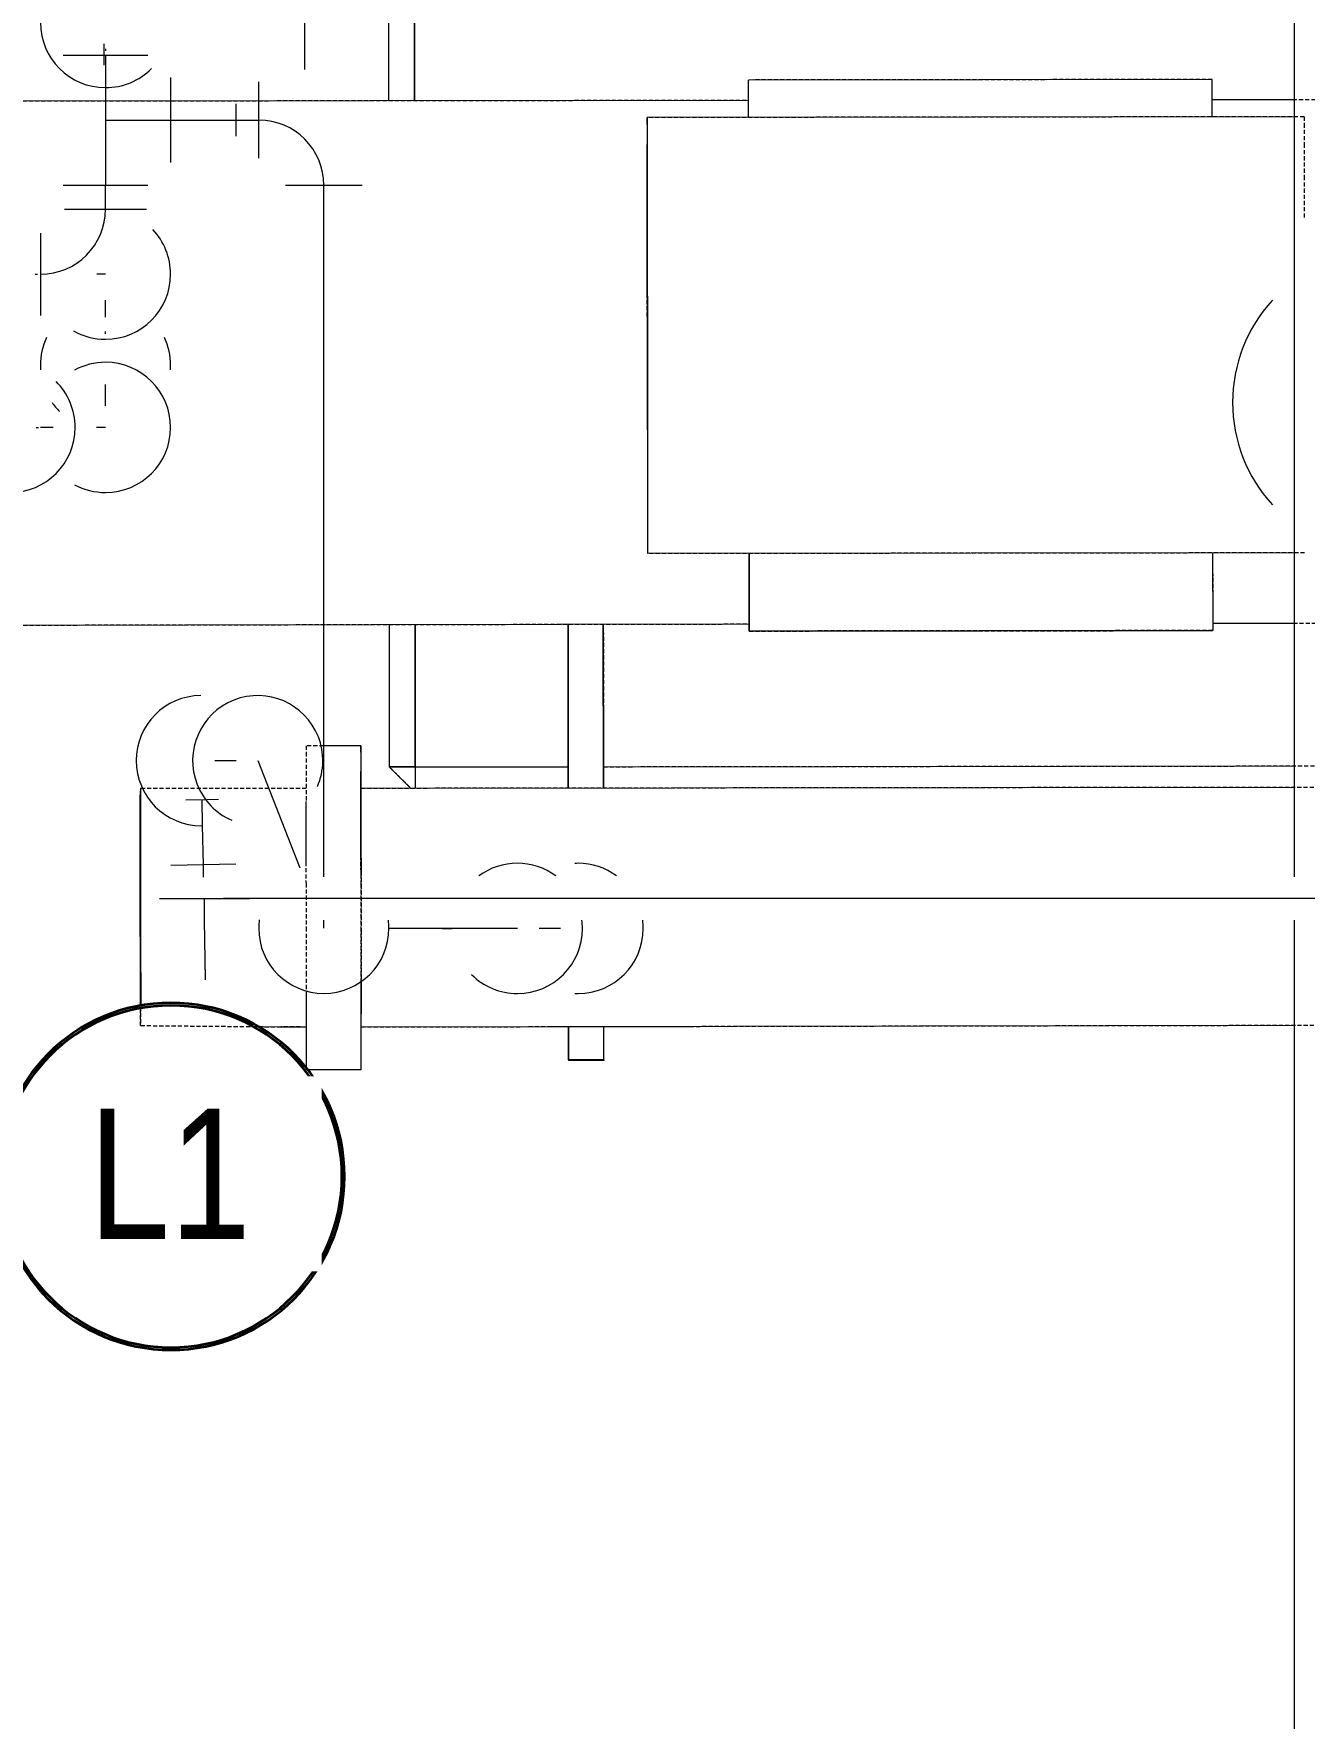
# Model space of a CAD drawing. Header units: centimetres. Extents: x -1906 to 5208, y -261 to 2955.
# Drawn here: x -1274.1 to -1127.7, y 930.2 to 1124.3 of the extents above; entities that cross this region are included whole.
import ezdxf

# ---------------------------------------------------------------- set-up
doc = ezdxf.new("R2010")
doc.units = ezdxf.units.CM
doc.linetypes.add('Hidden', pattern=[0.714375, 0.47625, -0.238125])
for name, color, linetype, lineweight in [('A-DETL-HDLN', 7, 'Hidden', 18), ('E-CABL-TRAY', 7, 'Continuous', 18), ('E-LITE-EQPM', 7, 'Continuous', 18), ('E-LITE-EQPM-IDEN', 7, 'Continuous', 18), ('M-EQPM', 7, 'Continuous', 18), ('P-PIPE', 7, 'Continuous', 18)]:
    doc.layers.add(name, color=color, linetype=linetype, lineweight=lineweight)
doc.layers.add('M-HVAC-DUCT-ANNO', color=7, linetype='Continuous', lineweight=18, true_color=0x007f00)
doc.styles.add('Arial', font='arial.ttf', dxfattribs={"width": 0.8, "height": 15})

# ---------------------------------------------------------------- blocks, each defined once
blk = doc.blocks.new('Lighting-Pendant-Vibia-NOTRH-5662 - Standard-V60-N01 - Planta trazado tuberias refrig exist_ - detalle 1')
at = {"layer": 'E-LITE-EQPM', "color": 30, "lineweight": 35, "true_color": 0xff8000}
for radius, start, end in [(20, 0, 180), (19.7, 0, 180), (7.28, 0, 180), (4.5, 0, 180), (4.5, 0, 180), (20, 180, 0), (19.7, 180, 0), (7.28, 180, 0), (4.5, 180, 0), (4.5, 180, 0)]:
    blk.add_arc((0, 0), radius, start, end, dxfattribs=at)
blk = doc.blocks.new('bomba2 - bomba2-V26-N01 - Planta trazado tuberias refrig exist_ - detalle 1')
at = {"layer": 'A-DETL-HDLN'}
for p, q in [((78.74, 79.71), (78.73, 79.61)), ((78.73, 79.61), (78.74, 79.71)), ((78.73, 79.61), (78.73, 75.79)), ((78.73, 79.61), (78.73, 75.79)), ((78.73, 79.61), (82.79, 79.61)), ((78.73, 79.61), (82.79, 79.61)), ((78.74, 79.71), (82.79, 79.71)), ((78.74, 79.71), (82.79, 79.71)), ((82.79, 79.61), (82.79, 79.71)), ((82.79, 79.61), (82.79, 79.71)), ((82.79, 79.61), (82.79, 75.79)), ((82.79, 75.79), (82.79, 79.61)), ((106.68, 80.73), (106.68, 79.97)), ((106.68, 80.73), (106.68, 79.97)), ((106.68, 80.73), (112.98, 80.73)), ((106.68, 79.97), (106.68, 77.77)), ((106.68, 79.97), (106.68, 77.77)), ((112.98, 80.73), (112.98, 79.97)), ((112.98, 80.73), (112.98, 79.97)), ((112.98, 79.97), (112.98, 77.77)), ((112.98, 79.97), (112.98, 77.77)), ((106.68, 77.77), (106.68, 74.29)), ((106.68, 77.77), (106.68, 74.29)), ((112.98, 77.77), (112.98, 74.29)), ((112.98, 77.77), (112.98, 74.29)), ((106.68, 75.81), (-137.41, 75.62)), ((106.68, 75.81), (68.8, 75.78)), ((132.09, 75.62), (112.98, 75.81)), ((112.98, 75.81), (115.94, 75.78)), ((106.68, 74.29), (106.68, 69.82)), ((106.68, 69.82), (106.68, 74.29)), ((112.98, 74.29), (112.98, 69.82)), ((112.98, 74.29), (112.98, 69.82)), ((132.09, 74.15), (132.08, 71.37)), ((132.08, 71.37), (132.09, 74.15)), ((132.09, 75.62), (132.09, 74.15)), ((132.09, 74.15), (132.09, 75.62)), ((132.1, 75.62), (132.1, 74.15)), ((132.1, 75.62), (132.1, 74.15)), ((132.1, 74.15), (132.1, 71.37)), ((132.1, 74.15), (132.1, 71.37)), ((132.08, 71.37), (132.08, 67.59)), ((132.08, 67.59), (132.08, 71.37)), ((132.1, 71.37), (132.11, 67.59)), ((132.1, 71.37), (132.11, 67.59)), ((106.68, 69.82), (106.68, 64.72)), ((106.68, 64.72), (106.68, 69.82)), ((112.98, 69.82), (112.98, 64.72)), ((112.98, 69.82), (112.98, 64.72)), ((132.08, 67.59), (132.08, 63.2)), ((132.08, 63.2), (132.08, 67.59)), ((132.11, 67.59), (132.11, 63.2)), ((132.11, 63.2), (132.11, 67.59)), ((106.68, 64.72), (106.68, 59.41)), ((106.68, 59.41), (106.68, 64.72)), ((112.98, 64.72), (112.98, 59.41)), ((112.98, 64.72), (112.98, 59.41)), ((132.08, 63.2), (132.08, 58.69)), ((132.08, 58.69), (132.08, 63.2)), ((132.11, 63.2), (132.11, 58.69)), ((132.11, 58.69), (132.11, 63.2)), ((106.68, 59.41), (106.68, 54.31)), ((106.68, 54.31), (106.68, 59.41)), ((112.98, 59.41), (112.98, 54.31)), ((112.98, 59.41), (112.98, 54.31)), ((132.08, 58.69), (132.08, 54.55)), ((132.08, 54.55), (132.08, 58.69)), ((132.11, 58.69), (132.11, 54.55)), ((132.11, 54.55), (132.11, 58.69)), ((132.08, 54.55), (132.08, 51.22)), ((132.08, 51.22), (132.08, 54.55)), ((132.11, 54.55), (132.1, 51.22)), ((132.1, 51.22), (132.11, 54.55)), ((106.68, 54.31), (106.68, 49.84)), ((106.68, 49.84), (106.68, 54.31)), ((112.98, 54.31), (112.98, 49.84)), ((112.98, 54.31), (112.98, 49.84)), ((132.08, 51.22), (132.09, 49.06)), ((132.09, 49.06), (132.08, 51.22)), ((132.1, 51.22), (132.1, 49.06)), ((132.1, 49.06), (132.1, 51.22)), ((106.68, 49.84), (106.68, 46.36)), ((106.68, 46.36), (106.68, 49.84)), ((112.98, 46.36), (112.98, 49.84)), ((112.98, 46.36), (112.98, 49.84)), ((132.09, 48.32), (132.1, 49.06)), ((132.09, 48.32), (132.09, 49.06)), ((132.09, 48.32), (132.1, 49.06)), ((132.09, 48.32), (132.09, 49.06)), ((-137.41, 48.32), (106.68, 48.32)), ((78.73, 48.32), (78.73, 29.43)), ((78.73, 29.43), (78.73, 48.32)), ((82.79, 48.32), (82.79, 29.43)), ((82.79, 29.43), (82.79, 48.32)), ((100.41, 45.85), (100.41, 48.32)), ((100.41, 45.85), (100.41, 48.32)), ((103.41, 45.82), (100.91, 48.32)), ((103.41, 45.82), (100.91, 48.32)), ((112.98, 48.32), (132.09, 48.32)), ((78.73, 45.85), (-70.35, 45.85)), ((78.73, 45.85), (-70.35, 45.85)), ((100.41, 45.85), (82.79, 45.85)), ((100.41, 45.85), (82.79, 45.85)), ((100.41, 45.85), (100.41, 29.44)), ((103.41, 45.82), (100.41, 45.85)), ((100.41, 29.44), (100.41, 45.85)), ((100.41, 45.85), (103.41, 45.82)), ((103.41, 29.44), (103.41, 45.82)), ((103.41, 29.44), (103.41, 45.82)), ((106.68, 44.15), (106.68, 46.36)), ((106.68, 44.15), (106.68, 46.36)), ((112.98, 44.15), (112.98, 46.36)), ((112.98, 44.15), (112.98, 46.36)), ((106.68, 43.4), (106.68, 44.15)), ((106.68, 44.15), (106.68, 43.4)), ((106.68, 43.4), (112.98, 43.4)), ((106.68, 43.4), (112.98, 43.4)), ((112.98, 43.4), (112.98, 44.15)), ((112.98, 43.4), (112.98, 44.15)), ((8.52, 29.4), (-54.28, 29.38)), ((61.92, 30.24), (8.52, 30.24)), ((8.52, 21.3), (8.52, 30.24)), ((8.52, 30.24), (61.92, 30.24)), ((8.52, 21.3), (8.52, 30.24)), ((61.92, 21.3), (61.92, 30.24)), ((61.92, 30.24), (61.92, 21.3)), ((152.7, 29.46), (61.92, 29.42)), ((-2.08, 21.3), (73.62, 21.3)), ((73.62, 19.73), (73.62, 21.3)), ((73.62, 19.73), (73.62, 21.3)), ((73.62, 16.68), (73.62, 19.73)), ((73.62, 16.68), (73.62, 19.73)), ((73.62, 12.36), (73.62, 16.68)), ((73.62, 12.36), (73.62, 16.68)), ((73.62, 7.02), (73.62, 12.36)), ((73.62, 7.02), (73.62, 12.36)), ((73.62, 1), (73.62, 7.02)), ((73.62, 7.02), (73.62, 1)), ((73.62, -5.31), (73.62, 1)), ((73.62, 1), (73.62, -5.31)), ((73.62, -11.52), (73.62, -5.31)), ((73.62, -5.31), (73.62, -11.52)), ((73.62, -17.24), (73.62, -11.52)), ((73.62, -11.52), (73.62, -17.24)), ((-2.08, -22.11), (-2.08, -17.24)), ((-2.08, -22.11), (-2.08, -17.24)), ((73.62, -22.11), (73.62, -17.24)), ((73.62, -17.24), (73.62, -22.11)), ((-2.08, -25.83), (-2.08, -22.11)), ((-2.08, -25.83), (-2.08, -22.11)), ((73.62, -25.83), (73.62, -22.11)), ((73.62, -22.11), (73.62, -25.83)), ((-2.08, -28.16), (-2.08, -25.83)), ((-2.08, -28.16), (-2.08, -25.83)), ((73.62, -28.16), (73.62, -25.83)), ((73.62, -28.16), (73.62, -25.83)), ((-2.08, -28.95), (-2.08, -28.16)), ((-2.08, -28.95), (-2.08, -28.16)), ((-2.08, -28.95), (73.62, -28.95)), ((-2.08, -28.95), (73.62, -28.95)), ((8.52, -28.95), (8.52, -33.26)), ((8.52, -28.95), (8.52, -33.26)), ((61.92, -28.95), (61.92, -33.26)), ((61.92, -28.95), (61.92, -33.26)), ((73.62, -28.95), (73.62, -28.16)), ((73.62, -28.16), (73.62, -28.95)), ((8.52, -30.94), (-66.87, -30.94)), ((152.7, -30.94), (61.92, -30.94)), ((100.41, -30.94), (100.41, -47.2)), ((100.41, -47.2), (100.41, -30.94)), ((103.41, -47.2), (103.41, -30.94)), ((103.41, -47.2), (103.41, -30.94)), ((8.52, -33.26), (61.92, -33.26)), ((8.52, -33.26), (61.92, -33.26))]:
    blk.add_line(p, q, dxfattribs=at)
at = {"layer": 'M-EQPM'}
for p, q in [((78.74, 79.71), (78.73, 79.61)), ((78.73, 79.61), (78.74, 79.71)), ((78.73, 79.61), (78.73, 75.79)), ((78.73, 79.61), (78.73, 75.79)), ((78.73, 79.61), (82.79, 79.61)), ((78.73, 79.61), (82.79, 79.61)), ((78.74, 79.71), (82.79, 79.71)), ((78.74, 79.71), (82.79, 79.71)), ((82.79, 79.61), (82.79, 79.71)), ((82.79, 79.61), (82.79, 79.71)), ((82.79, 79.61), (82.79, 75.79)), ((82.79, 75.79), (82.79, 79.61)), ((106.68, 80.73), (106.68, 79.97)), ((106.68, 80.73), (106.68, 79.97)), ((106.68, 80.73), (112.96, 80.73)), ((106.68, 79.97), (106.68, 77.77)), ((106.68, 79.97), (106.68, 77.77)), ((112.98, 80.7), (112.98, 79.97)), ((112.98, 80.7), (112.98, 79.97)), ((112.98, 79.97), (112.98, 77.77)), ((112.98, 79.97), (112.98, 77.77)), ((106.68, 77.77), (106.68, 74.29)), ((106.68, 77.77), (106.68, 74.29)), ((112.98, 77.77), (112.98, 74.29)), ((112.98, 77.77), (112.98, 74.29)), ((106.68, 75.81), (-0.86, 75.73)), ((106.68, 75.81), (68.8, 75.78)), ((118.77, 75.75), (112.98, 75.81)), ((112.98, 75.81), (115.94, 75.78)), ((106.68, 74.29), (106.68, 70.51)), ((106.68, 70.51), (106.68, 74.29)), ((112.98, 74.29), (112.98, 71.65)), ((112.98, 74.29), (112.98, 71.65)), ((132.08, 73.42), (132.08, 71.37)), ((132.08, 71.37), (132.08, 73.42)), ((132.1, 73.42), (132.1, 71.37)), ((132.1, 73.42), (132.1, 71.37)), ((132.08, 71.37), (132.08, 67.59)), ((132.08, 67.59), (132.08, 71.37)), ((132.1, 71.37), (132.11, 67.59)), ((132.1, 71.37), (132.11, 67.59)), ((132.08, 67.59), (132.08, 63.2)), ((132.08, 63.2), (132.08, 67.59)), ((132.11, 67.59), (132.11, 63.2)), ((132.11, 63.2), (132.11, 67.59)), ((132.08, 63.2), (132.08, 58.69)), ((132.08, 58.69), (132.08, 63.2)), ((132.11, 63.2), (132.11, 58.69)), ((132.11, 58.69), (132.11, 63.2)), ((106.68, 58.35), (106.68, 54.31)), ((106.68, 54.31), (106.68, 58.35)), ((132.08, 58.69), (132.08, 54.55)), ((132.08, 54.55), (132.08, 58.69)), ((132.11, 58.69), (132.11, 54.55)), ((132.11, 54.55), (132.11, 58.69)), ((112.98, 57.22), (112.98, 54.31)), ((112.98, 57.22), (112.98, 54.31)), ((132.08, 54.55), (132.08, 51.22)), ((132.08, 51.22), (132.08, 54.55)), ((132.11, 54.55), (132.1, 51.22)), ((132.1, 51.22), (132.11, 54.55)), ((106.68, 54.31), (106.68, 49.84)), ((106.68, 49.84), (106.68, 54.31)), ((112.98, 54.31), (112.98, 50.05)), ((112.98, 54.31), (112.98, 50.05)), ((132.08, 51.22), (132.09, 49.06)), ((132.09, 49.06), (132.08, 51.22)), ((132.1, 51.22), (132.1, 49.06)), ((132.1, 49.06), (132.1, 51.22)), ((106.68, 49.84), (106.68, 46.36)), ((106.68, 46.36), (106.68, 49.84)), ((132.09, 48.32), (132.1, 49.06)), ((132.09, 48.32), (132.09, 49.06)), ((132.09, 48.32), (132.1, 49.06)), ((132.09, 48.32), (132.09, 49.06)), ((-0.89, 48.32), (106.68, 48.32)), ((78.73, 48.32), (78.73, 29.43)), ((78.73, 29.43), (78.73, 48.32)), ((82.79, 48.32), (82.79, 29.43)), ((82.79, 29.43), (82.79, 48.32)), ((100.41, 45.85), (100.41, 48.32)), ((100.41, 45.85), (100.41, 48.32)), ((103.41, 45.82), (100.91, 48.32)), ((103.41, 45.82), (100.91, 48.32)), ((131.77, 48.32), (132.09, 48.32)), ((78.73, 45.85), (-0.9, 45.85)), ((78.73, 45.85), (-0.9, 45.85)), ((100.41, 45.85), (82.79, 45.85)), ((100.41, 45.85), (82.79, 45.85)), ((100.41, 45.85), (100.41, 29.44)), ((103.41, 45.82), (100.41, 45.85)), ((100.41, 29.44), (100.41, 45.85)), ((100.41, 45.85), (103.41, 45.82)), ((103.41, 29.44), (103.41, 45.82)), ((103.41, 29.44), (103.41, 45.82)), ((106.68, 44.15), (106.68, 46.36)), ((106.68, 44.15), (106.68, 46.36)), ((106.68, 43.4), (106.68, 44.15)), ((106.68, 44.15), (106.68, 43.4)), ((106.68, 43.4), (111.28, 43.4)), ((106.68, 43.4), (111.28, 43.4)), ((8.52, 29.4), (-0.92, 29.4)), ((61.92, 30.24), (8.52, 30.24)), ((8.52, 21.3), (8.52, 30.24)), ((8.52, 30.24), (61.92, 30.24)), ((8.52, 21.3), (8.52, 30.24)), ((61.92, 21.3), (61.92, 30.24)), ((61.92, 30.24), (61.92, 21.3)), ((152.7, 29.46), (61.92, 29.42)), ((-0.92, 21.3), (73.62, 21.3)), ((73.62, 19.73), (73.62, 21.3)), ((73.62, 19.73), (73.62, 21.3)), ((73.62, 16.68), (73.62, 19.73)), ((73.62, 16.68), (73.62, 19.73)), ((73.62, 12.36), (73.62, 16.68)), ((73.62, 12.36), (73.62, 16.68)), ((73.62, 7.02), (73.62, 12.36)), ((73.62, 7.02), (73.62, 12.36)), ((73.62, 1), (73.62, 7.02)), ((73.62, 7.02), (73.62, 1)), ((73.62, -5.31), (73.62, 1)), ((73.62, 1), (73.62, -5.31)), ((73.62, -11.52), (73.62, -5.31)), ((73.62, -5.31), (73.62, -11.52)), ((73.62, -17.24), (73.62, -11.52)), ((73.62, -11.52), (73.62, -17.24)), ((73.62, -22.11), (73.62, -17.24)), ((73.62, -17.24), (73.62, -22.11)), ((73.62, -25.83), (73.62, -22.11)), ((73.62, -22.11), (73.62, -25.83)), ((73.62, -28.16), (73.62, -25.83)), ((73.62, -28.16), (73.62, -25.83)), ((-0.98, -28.95), (73.62, -28.95)), ((-0.98, -28.95), (73.62, -28.95)), ((8.52, -28.95), (8.52, -33.26)), ((8.52, -28.95), (8.52, -33.26)), ((61.92, -28.95), (61.92, -33.26)), ((61.92, -28.95), (61.92, -33.26)), ((73.62, -28.95), (73.62, -28.16)), ((73.62, -28.16), (73.62, -28.95)), ((8.52, -30.94), (-0.98, -30.94)), ((152.7, -30.94), (61.92, -30.94)), ((100.41, -30.94), (100.41, -47.2)), ((100.41, -47.2), (100.41, -30.94)), ((103.41, -47.2), (103.41, -30.94)), ((103.41, -47.2), (103.41, -30.94)), ((8.52, -33.26), (61.92, -33.26)), ((8.52, -33.26), (61.92, -33.26))]:
    blk.add_line(p, q, dxfattribs=at)

msp = doc.modelspace()

# ---------------------------------------------------------------- linework, layer by layer
at = {"layer": 'A-DETL-HDLN', "color": 6, "linetype": 'Continuous', "true_color": 0xff00ff}
for p, q in [((-1266, 1120.71), (-1266, 1123.16)), ((-1265.85, 1122.61), (-1265.85, 1122.36)), ((-1270.74, 1121.89), (-1260.96, 1121.89)), ((-1265.85, 1121.89), (-1265.85, 1118.13)), ((-1265.85, 1091.68), (-1265.85, 1093.63)), ((-1265.85, 1089.78), (-1265.85, 1090.04)), ((-1265.85, 1081.48), (-1265.85, 1083.93)), ((-1273.83, 1078.98), (-1273.58, 1078.98)), ((-1271.9, 1078.98), (-1273.35, 1078.98)), ((-1253.24, 1040.58), (-1250.8, 1040.58)), ((-1254.16, 1036.08), (-1256.6, 1036.04)), ((-1254.67, 1033.11), (-1254.72, 1036.07)), ((-1252.85, 1036.11), (-1254.15, 1036.08)), ((-1213.45, 1021.25), (-1215.9, 1021.25))]:
    msp.add_line(p, q, dxfattribs=at)
msp.add_arc((-1265.85, 1086.13), 7.5, 214.7858, 225, dxfattribs=at)
at = {"layer": 'E-CABL-TRAY'}
for p, q in [((-1128.85, 1027.19), (-1128.85, 1277.5)), ((-1128.85, 765.48), (-1128.85, 1022.19))]:
    msp.add_line(p, q, dxfattribs=at)
at = {"layer": 'M-HVAC-DUCT-ANNO', "color": 5, "true_color": 0x0000ff}
for start, end in [(137.6254, 180), (180, 222.3746)]:
    msp.add_arc((-1118.49, 1081.85), 17.5, start, end, dxfattribs=at)
at = {"layer": 'P-PIPE', "color": 6, "true_color": 0xff00ff}
for p, q in [((-1242.94, 1131.03), (-1242.94, 1120.21)), ((-1265.85, 1118.13), (-1265.85, 1106.89)), ((-1258.35, 1119.29), (-1258.35, 1109.5)), ((-1258.35, 1118.14), (-1258.35, 1110.64)), ((-1248.2, 1109.99), (-1248.2, 1118.79)), ((-1250.85, 1116.27), (-1250.85, 1112.52)), ((-1265.85, 1114.39), (-1258.35, 1114.39)), ((-1258.35, 1114.39), (-1250.85, 1114.39)), ((-1250.85, 1114.39), (-1248.2, 1114.39)), ((-1270.74, 1106.89), (-1260.96, 1106.89)), ((-1265.85, 1104.13), (-1265.85, 1106.89)), ((-1245.1, 1106.89), (-1236.3, 1106.89)), ((-1240.7, 1027.19), (-1240.7, 1106.89)), ((-1270.59, 1104.13), (-1261.11, 1104.13)), ((-1273.35, 1101.37), (-1273.35, 1091.89)), ((-1273.96, 1096.63), (-1273.7, 1096.63)), ((-1265.85, 1096.63), (-1266.84, 1096.63)), ((-1265.85, 1078.98), (-1266.9, 1078.98)), ((-1248.31, 1040.58), (-1243.45, 1028.24)), ((-1254.58, 1028.57), (-1254.67, 1033.1)), ((-1250.83, 1028.64), (-1258.33, 1028.5)), ((-1254.58, 1028.55), (-1254.58, 1028.59)), ((-1254.56, 1027.15), (-1254.58, 1028.57)), ((-1249.25, 1024.65), (-1259.63, 1024.65)), ((-1254.44, 1021.11), (-1254.44, 1024.65)), ((-1246.94, 1024.66), (-1246.94, 1024.72)), ((-1038.49, 1024.69), (-1246.94, 1024.69)), ((-1254.44, 1021.07), (-1254.46, 1022.15)), ((-1254.34, 1015.32), (-1254.46, 1022.15)), ((-1254.34, 1015.4), (-1254.46, 1022.15)), ((-1254.44, 1021.03), (-1254.44, 1021.11)), ((-1240.7, 1021.26), (-1240.7, 1022.19)), ((-1218.4, 1021.25), (-1233.2, 1021.25)), ((-1227.07, 1021.25), (-1225.9, 1021.25))]:
    msp.add_line(p, q, dxfattribs=at)
for centre, start, end in [((-1265.85, 1125.63), 180, 270), ((-1265.85, 1125.63), 270, 315), ((-1273.35, 1104.13), 270, 0), ((-1265.85, 1096.63), 0, 43.4424), ((-1265.85, 1096.63), 270, 0), ((-1265.85, 1086.13), 154.8128, 180), ((-1265.85, 1096.63), 240.4673, 270), ((-1265.85, 1086.13), 0, 25.1872), ((-1265.85, 1086.13), 180, 183.9533), ((-1265.85, 1078.98), 90, 118.2931), ((-1265.85, 1078.98), 0, 90), ((-1265.85, 1086.13), 356.1449, 0), ((-1276.85, 1078.98), 0, 45), ((-1276.85, 1078.98), 270, 0), ((-1265.85, 1078.98), 270, 0), ((-1265.85, 1078.98), 241.7069, 270), ((-1254.81, 1040.58), 90.5894, 180), ((-1248.31, 1040.58), 111.4793, 201.4793), ((-1248.31, 1040.58), 21.4793, 111.4793), ((-1248.31, 1040.58), 336.4793, 21.4793), ((-1254.81, 1040.58), 180, 270), ((-1248.31, 1040.58), 201.4793, 246.4793), ((-1254.81, 1040.58), 270, 270.1264), ((-1218.4, 1021.25), 90, 126.2199), ((-1218.4, 1021.25), 53.7789, 90), ((-1211.4, 1021.25), 90, 92.9263), ((-1211.4, 1021.25), 53.778, 90), ((-1240.7, 1021.26), 172.3678, 180), ((-1240.7, 1021.26), 180, 270), ((-1240.7, 1021.26), 270, 0), ((-1240.7, 1021.26), 0, 7.2635), ((-1218.4, 1021.25), 270, 0), ((-1211.4, 1021.25), 270, 0), ((-1218.4, 1021.25), 0, 7.3503), ((-1211.4, 1021.25), 0, 7.3498), ((-1218.4, 1021.25), 225, 270), ((-1211.4, 1021.25), 267.0737, 270)]:
    msp.add_arc(centre, 7.5, start, end, dxfattribs=at)
for centre, major_axis, ratio, start_param, end_param in [((-1248.2, 1106.89), (7.5, 0), 0.999996, 0, 1.570796), ((-1246.94, 1024.65), (-7.5, 0), 0.005265, 4.71232, 6.283185)]:
    msp.add_ellipse(centre, major_axis=major_axis, ratio=ratio, start_param=start_param, end_param=end_param, dxfattribs=at)

# ---------------------------------------------------------------- block references
at = {"layer": 'A-DETL-HDLN', "rotation": 180.0639881111706}
msp.add_blockref('bomba2 - bomba2-V26-N01 - Planta trazado tuberias refrig exist_ - detalle 1', (-1129.8, 1085.82), dxfattribs=at)
at = {"layer": 'E-LITE-EQPM', "color": 30, "lineweight": 35, "true_color": 0xff8000}
msp.add_blockref('Lighting-Pendant-Vibia-NOTRH-5662 - Standard-V60-N01 - Planta trazado tuberias refrig exist_ - detalle 1', (-1258.31, 992.67), dxfattribs=at)

# ---------------------------------------------------------------- next in the draw order: texts
at = {"layer": 'E-LITE-EQPM-IDEN', "lineweight": 9, "insert": (-1267.77, 1000.47), "char_height": 15, "width": 23.0886, "attachment_point": 1, "style": 'Arial', "bg_fill": 3, "box_fill_scale": 1.25, "bg_fill_color": 256, "bg_fill_true_color": 13158600, "bg_fill_transparency": 0}
msp.add_mtext('L1', dxfattribs=at)

doc.saveas('drawing.dxf')
